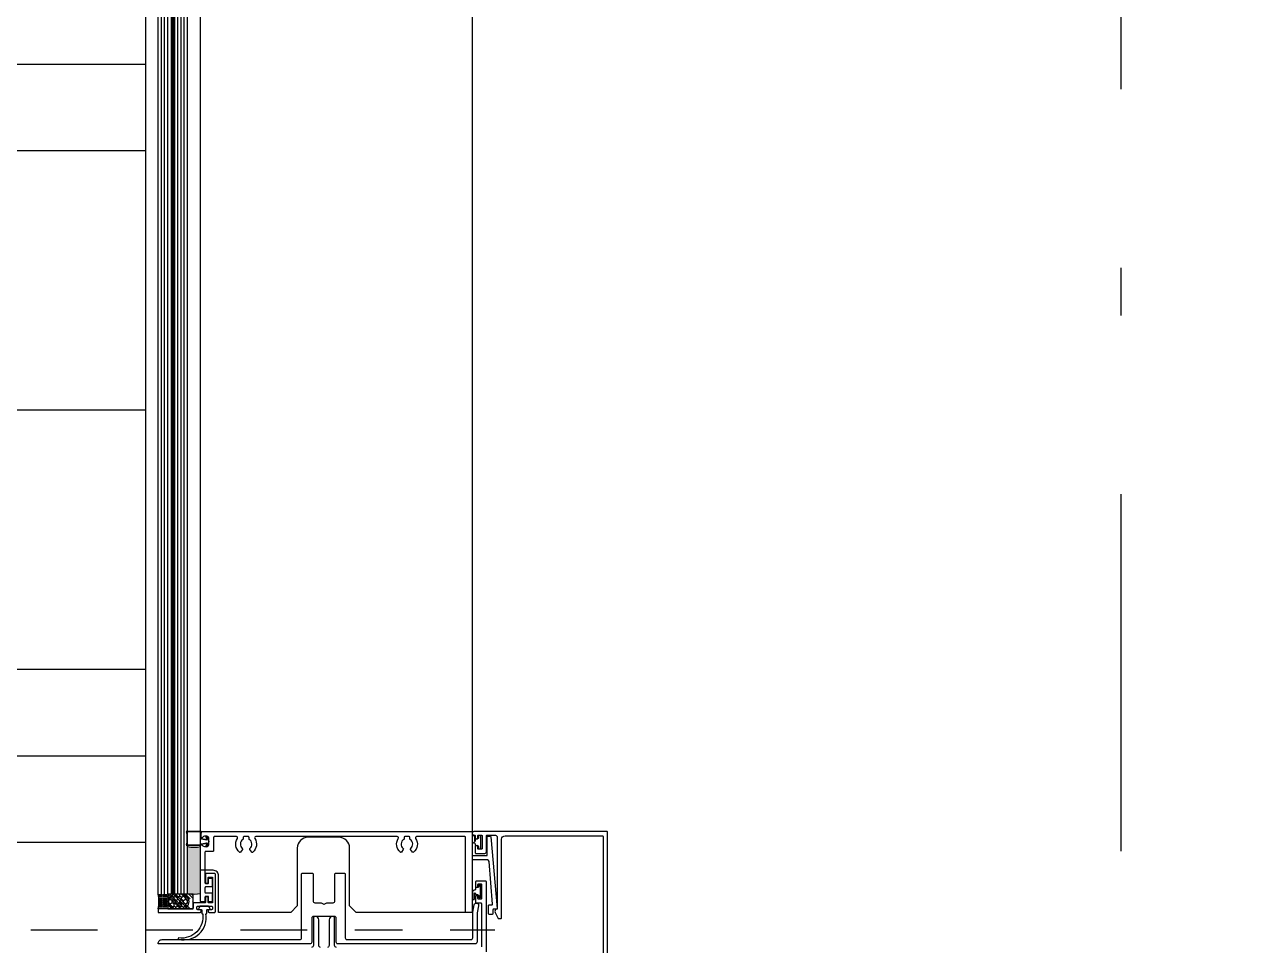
# Model space of a CAD drawing. Header units: millimetres. Extents: x -101 to 3415, y -52 to 1366.
# Drawn here: x 226.011 to 228.569, y 97.697 to 99.631 of the extents above; entities that cross this region are included whole.
import ezdxf

# ---------------------------------------------------------------- set-up
doc = ezdxf.new("R2010")
doc.units = ezdxf.units.MM
doc.linetypes.add('CENTER3', pattern=[0.28, 0.14, -0.05, 0.04, -0.05])
doc.linetypes.add('DASHDOT2', pattern=[0.5, 0.25, -0.125, 0, -0.125])
doc.layers.add('00_ARQ', color=8, linetype='Continuous')
pattern_1 = [(180, (359.6271208, 111.3325379), (-0.0003629754005, 0.000725950801), [0, -0.000725950801])]
pattern_2 = [(180, (359.6271208, 111.3325379), (-0.0003629754005, 0.000725950801), [0, -0.000725950801])]

msp = doc.modelspace()

# ---------------------------------------------------------------- hatches: boundary and pattern name
at = {"layer": '00_ARQ'}
h = msp.add_hatch(dxfattribs=at)
h.set_pattern_fill('PLASTI', color=9, scale=0.228646)
h.set_pattern_definition([(0, (-3488.3955, -6.6233), (0, 1.4519016), []), (0, (-3488.3955, -6.4419), (0, 1.4519016), []), (0, (-3488.3955, -6.2604), (0, 1.4519016), []), (0, (-3488.3955, -5.7159), (0, 1.4519016), [])])
edge = h.paths.add_edge_path()
edge.add_line((226.2649, 169.1231), (226.2649, 80.5374))
edge.add_line((226.2649, 80.5374), (213.9179, 80.5374))
edge.add_line((213.9179, 80.5374), (213.9179, 179.9984))
edge.add_line((213.9179, 179.9984), (255.187, 179.9984))
edge.add_line((255.187, 179.9984), (255.187, 163.5359))
edge.add_line((255.187, 163.5359), (242.2388, 163.5359))
edge.add_line((242.2388, 163.5359), (242.2388, 175.334))
edge.add_line((242.2388, 175.334), (234.0075, 175.334))
edge.add_line((234.0075, 175.334), (234.0075, 163.5359))
edge.add_line((234.0075, 163.5359), (227.2349, 163.5359))
edge.add_line((227.2349, 163.5359), (227.2349, 163.7409))
edge.add_line((227.2349, 163.7409), (226.9508, 163.7409))
edge.add_line((226.9508, 163.7409), (226.9508, 169.1157))
edge.add_line((226.9508, 169.1157), (227.0024, 169.1157))
edge.add_arc((227.0024, 169.1112), 0.00457, 38.4506, 90, ccw=False)
edge.add_line((227.006, 169.114), (227.1182, 168.91))
edge.add_arc((227.1213, 168.9117), 0.00343, 208.8256, 279.625)
edge.add_line((227.1218, 168.9083), (227.1886, 168.9083))
edge.add_line((227.1886, 168.9083), (227.1886, 168.9156))
edge.add_line((227.1886, 168.9156), (227.1254, 168.9156))
edge.add_arc((227.1254, 168.9202), 0.00457, 218.4506, 270, ccw=False)
edge.add_line((227.1218, 168.9173), (227.0095, 169.1213))
edge.add_arc((227.0065, 169.1197), 0.00343, 28.8256, 99.625)
edge.add_line((227.0059, 169.1231), (226.2649, 169.1231))
h = msp.add_hatch(dxfattribs=at)
h.set_pattern_fill('DOTS', color=9, scale=0.000457292, style=0)
h.set_pattern_definition(pattern_1)
edge = h.paths.add_edge_path()
edge.add_ellipse((226.3673, 97.9746), major_axis=(-0.0501, 0.0501), ratio=1, start_angle=123.6723, end_angle=146.0075, ccw=False)
edge.add_line((226.3534, 97.9051), (226.3534, 97.8068))
edge.add_ellipse((226.3673, 97.8763), major_axis=(-0.0501, 0.0501), ratio=1, start_angle=123.6723, end_angle=146.0075)
edge.add_line((226.3808, 97.8067), (226.3808, 97.9051))
h = msp.add_hatch(dxfattribs=at)
h.set_pattern_fill('DOTS', color=9, scale=0.000457292, style=0)
h.set_pattern_definition(pattern_2)
edge = h.paths.add_edge_path()
edge.add_ellipse((226.3673, 97.9746), major_axis=(-0.0501, 0.0501), ratio=1, start_angle=123.6723, end_angle=146.0075, ccw=False)
edge.add_line((226.3534, 97.9051), (226.3534, 97.8068))
edge.add_ellipse((226.3673, 97.8763), major_axis=(-0.0501, 0.0501), ratio=1, start_angle=123.6723, end_angle=146.0075)
edge.add_line((226.3808, 97.8067), (226.3808, 97.9051))
h = msp.add_hatch(dxfattribs=at)
h.set_pattern_fill('DOTS', color=9, scale=0.000457292, style=0)
h.set_pattern_definition(pattern_1)
edge = h.paths.add_edge_path()
edge.add_line((226.2917, 97.7744), (226.312, 97.7744))
edge.add_line((226.312, 97.7744), (226.3121, 97.8052))
edge.add_line((226.3121, 97.8052), (226.2916, 97.8052))
edge.add_ellipse((226.2277, 97.7896), major_axis=(-0.0465, 0.0465), ratio=1, start_angle=211.5923, end_angle=238.7472, ccw=False)
h = msp.add_hatch(dxfattribs=at)
h.set_pattern_fill('DOTS', color=9, scale=0.000457292, style=0)
h.set_pattern_definition(pattern_2)
edge = h.paths.add_edge_path()
edge.add_line((226.2917, 97.7744), (226.312, 97.7744))
edge.add_line((226.312, 97.7744), (226.3121, 97.8052))
edge.add_line((226.3121, 97.8052), (226.2916, 97.8052))
edge.add_ellipse((226.2277, 97.7896), major_axis=(-0.0465, 0.0465), ratio=1, start_angle=211.5923, end_angle=238.7472, ccw=False)
h = msp.add_hatch(dxfattribs=at)
h.set_pattern_fill('CALZAS', color=9, scale=0.123451, style=0)
h.set_pattern_definition([(135, (366.214193, 91.697647), (0.016629262, 0.016629262), [0.12345054, -0.030862635, 0.06172527, -0.030862635]), (135, (366.216271, 91.699726), (0.016629262, 0.016629262), [0.154313174, -0.030862635, 0.030862635, -0.030862635]), (135, (366.21835, 91.701805), (0.016629262, 0.016629262), [0.092587904, -0.007715659, 0.015431317, -0.007715659]), (135, (366.221924, 91.705378), (0.016629262, 0.016629262), [0.24690108, -0.00771566]), (135, (366.224586, 91.70804), (0.016629262, 0.016629262), [0.0617252695, -0.0012345054, 0, -0.0012345054, 0, -0.0012345054])])
h.paths.add_polyline_path([(226.3652, 97.8052), (226.3121, 97.8052), (226.312, 97.7744), (226.3652, 97.7744)])
h = msp.add_hatch(dxfattribs=at)
h.set_pattern_fill('CALZAS', color=9, scale=0.123451, style=0)
h.set_pattern_definition([(135, (366.214193, 91.697647), (0.016629262, 0.016629262), [0.12345054, -0.030862635, 0.06172527, -0.030862635]), (135, (366.216271, 91.699726), (0.016629262, 0.016629262), [0.154313174, -0.030862635, 0.030862635, -0.030862635]), (135, (366.21835, 91.701805), (0.016629262, 0.016629262), [0.092587904, -0.007715659, 0.015431317, -0.007715659]), (135, (366.221924, 91.705378), (0.016629262, 0.016629262), [0.24690108, -0.00771566]), (135, (366.224586, 91.70804), (0.016629262, 0.016629262), [0.0617252695, -0.0012345054, 0, -0.0012345054, 0, -0.0012345054])])
h.paths.add_polyline_path([(226.3652, 97.8052), (226.3121, 97.8052), (226.312, 97.7744), (226.3652, 97.7744)])
h = msp.add_hatch(dxfattribs=at)
h.set_pattern_fill('HONEY', color=9, scale=0.001458, angle=90, style=0)
h.set_pattern_definition([(90, (380.9588537, 112.2520084), (0.0040091729, 0.00694409282), [0.0046293952, -0.00925879043]), (330, (380.9588537, 112.2520084), (0.00400917434, -0.00694409199), [0.0046293952, -0.00925879043]), (30, (380.9588537, 112.2520084), (0.00801834724, 8.3e-10), [-0.00925879043, 0.0046293952])])
edge = h.paths.add_edge_path()
edge.add_line((226.3414, 97.8052), (226.329, 97.8052))
edge.add_arc((226.329, 97.7898), 0.0154, 90, 270)
edge.add_line((226.329, 97.7744), (226.3414, 97.7744))
edge.add_arc((226.3414, 97.7898), 0.0154, 270, 450)
h = msp.add_hatch(dxfattribs=at)
h.set_pattern_fill('HONEY', color=9, scale=0.001458, angle=90, style=0)
h.set_pattern_definition([(90, (380.9588537, 112.2520084), (0.0040091729, 0.00694409282), [0.0046293952, -0.00925879043]), (330, (380.9588537, 112.2520084), (0.00400917434, -0.00694409199), [0.0046293952, -0.00925879043]), (30, (380.9588537, 112.2520084), (0.00801834724, 8.3e-10), [-0.00925879043, 0.0046293952])])
edge = h.paths.add_edge_path()
edge.add_line((226.3414, 97.8052), (226.329, 97.8052))
edge.add_arc((226.329, 97.7898), 0.0154, 90, 270)
edge.add_line((226.329, 97.7744), (226.3414, 97.7744))
edge.add_arc((226.3414, 97.7898), 0.0154, 270, 450)

# ---------------------------------------------------------------- linework, layer by layer
at = {"layer": '00_ARQ', "color": 9, "linetype": 'DASHDOT2', "ltscale": 3}
msp.add_line((228.3141, 38.6952), (228.3141, 195.7659), dxfattribs=at)
at = {"layer": '00_ARQ', "color": 9}
for points in [[(226.3808, 94.7689), (226.3808, 94.793, 0.414214), (226.3791, 94.7947, 0), (226.2666, 94.7947, 0.414214), (226.2649, 94.793)], [(226.9508, 111.1367), (226.9509, 97.767), (226.7075, 97.767), (226.6937, 97.7807), (226.6937, 97.9019, 0.414214), (226.6709, 97.9248), (226.6066, 97.9248, 0.414214), (226.5837, 97.9019), (226.5837, 97.7807), (226.57, 97.767), (226.4187, 97.767), (226.4187, 97.8438, 0.414214), (226.4072, 97.8553), (226.3808, 97.8553), (226.3808, 111.1367)], [(227.235, 97.5533), (227.235, 97.9356, 0.414214), (227.2336, 97.937), (226.9546, 97.937, 0.885714), (226.9546, 97.9289), (226.9564, 97.9289, -0.414214), (226.9576, 97.9277), (226.9576, 97.9236, 0.339454), (226.9586, 97.9223), (226.9611, 97.9216), (226.9611, 97.9216, 0.493145), (226.9628, 97.9229), (226.9628, 97.9277, -0.414214), (226.964, 97.9289), (226.9707, 97.9289, -0.414214), (226.9719, 97.9277), (226.9719, 97.901, -0.414214), (226.9707, 97.8998), (226.964, 97.8998, -0.414214), (226.9628, 97.901), (226.9628, 97.9057, 0.493145), (226.9611, 97.9071), (226.9586, 97.9064, 0.339454), (226.9576, 97.9051), (226.9576, 97.8998), (226.9576, 97.8919, 0.414214), (226.9588, 97.8907), (226.9774, 97.8907, 0.414214), (226.981, 97.8943), (226.981, 97.9277, -0.414214), (226.9821, 97.9289), (226.9999, 97.9289, -0.414214), (227.0035, 97.9252), (227.0035, 97.7748, -0.339454), (227.0025, 97.7735), (227.0021, 97.7734, 0.476993), (226.9992, 97.7669), (227.005, 97.7554, -0.048406), (227.0053, 97.7548, 0.334993), (227.0066, 97.7538), (227.0113, 97.7538, 0.414214), (227.0127, 97.7551), (227.0127, 97.9205, -0.414214), (227.02, 97.9278), (227.2244, 97.9278, -0.414214), (227.2258, 97.9264), (227.2258, 97.5533, 1)], [(226.2917, 97.7008), (226.2917, 97.7016, -0.414214), (226.2999, 97.7098), (226.5892, 97.7098, 0.414214), (226.5929, 97.7135), (226.5929, 97.8476, -0.414214), (226.5942, 97.849), (226.6157, 97.849, -0.414214), (226.617, 97.8476), (226.617, 97.7909, 0.414214), (226.6207, 97.7873), (226.6334, 97.7873, -0.131652), (226.634, 97.7871), (226.6393, 97.784, 0.267949), (226.6405, 97.784), (226.6459, 97.7871, -0.131652), (226.6465, 97.7873), (226.6592, 97.7873, 0.414214), (226.6628, 97.7909), (226.6628, 97.8476, -0.414214), (226.6642, 97.849), (226.6832, 97.849, -0.414214), (226.6846, 97.8476), (226.6846, 97.7135, 0.414214), (226.6882, 97.7098), (226.9487, 97.7098, 0.414214), (226.9523, 97.7135), (226.9523, 97.7669, -0.046172), (226.9524, 97.7676), (226.9552, 97.7826, -1.01358), (226.9645, 97.7808), (226.9615, 97.7657, 0.048972), (226.9614, 97.765), (226.9614, 97.7048, -0.414214), (226.9574, 97.7008), (226.6693, 97.7008, -0.414214), (226.6657, 97.7044), (226.6657, 97.7546, 0.414214), (226.6621, 97.7583), (226.6178, 97.7583, 0.414214), (226.6141, 97.7546), (226.6141, 97.7044, -0.414214), (226.6105, 97.7008), (226.2917, 97.7008)], [(226.2917, 97.7744), (226.2917, 97.767), (226.3798, 97.767, 0.414214), (226.3821, 97.7693), (226.3821, 97.7702, 0.414214), (226.3798, 97.7725), (226.3752, 97.7725, -0.414214), (226.3729, 97.7748), (226.3729, 97.7776, -0.414214), (226.3752, 97.7798), (226.4036, 97.7798, -0.414214), (226.4059, 97.7776), (226.4059, 97.7748, -0.414214), (226.4036, 97.7725), (226.399, 97.7725, 0.414214), (226.3967, 97.7702), (226.3967, 97.7693, 0.414214), (226.399, 97.767), (226.4104, 97.767, 0.414214), (226.4118, 97.7684), (226.4118, 97.847, 0.414214), (226.4104, 97.8484), (226.3927, 97.8484, 0.414214), (226.3913, 97.847), (226.3913, 97.8297, 0.414214), (226.3927, 97.8284), (226.3954, 97.8284, 0.414214), (226.3968, 97.8297), (226.3968, 97.8398, -0.414214), (226.3982, 97.8412), (226.4045, 97.8412, -0.414214), (226.4059, 97.8398), (226.4059, 97.7881, -0.414214), (226.4045, 97.7867), (226.3982, 97.7867, -0.414214), (226.3968, 97.7881), (226.3968, 97.7981, 0.414214), (226.3954, 97.7995), (226.3927, 97.7995, 0.414214), (226.3913, 97.7981), (226.3913, 97.7885, -0.414214), (226.39, 97.7872), (226.3675, 97.7872, 0.414214), (226.3652, 97.7849), (226.3652, 97.7766, -0.414214), (226.3629, 97.7744), (226.2917, 97.7744)], [(226.9813, 97.684), (226.9813, 97.8308, 0.414214), (226.9799, 97.8322), (226.9593, 97.8322, 0.414214), (226.9579, 97.8308), (226.9579, 97.8213, 0.414214), (226.9593, 97.82), (226.9619, 97.82, 0.414214), (226.9632, 97.8213), (226.9632, 97.8258, -0.414214), (226.9646, 97.8272), (226.9691, 97.8272, -0.414214), (226.9705, 97.8258), (226.9705, 97.7959, -0.414214), (226.9691, 97.7945), (226.9646, 97.7945, -0.414214), (226.9632, 97.7959), (226.9632, 97.8003, 0.414214), (226.9619, 97.8017), (226.9593, 97.8017, 0.414214), (226.9579, 97.8003), (226.9579, 97.7886, 0.414214), (226.9593, 97.7873), (226.969, 97.7873, -0.414214), (226.9703, 97.7859), (226.9703, 97.6949, -0.414214)], [(226.6328, 97.6935, -0.414214), (226.6291, 97.6971), (226.6291, 97.751, 0.414214), (226.6219, 97.7583), (226.6212, 97.7583, 0.414214), (226.6176, 97.7547), (226.6176, 97.6971, -0.414214), (226.614, 97.6935)], [(226.6659, 97.6935, -0.414214), (226.6623, 97.6971), (226.6623, 97.7547, 0.414214), (226.6587, 97.7583), (226.6579, 97.7583, 0.414214), (226.6507, 97.751), (226.6507, 97.6971, -0.414214), (226.6471, 97.6935)]]:
    msp.add_lwpolyline(points, format="xyb", dxfattribs=at)
for points in [[(226.2649, 169.1231), (226.2649, 80.5374), (213.9179, 80.5374), (213.9179, 179.9984)], [(226.2916, 97.8052), (226.2916, 111.1367), (226.319, 111.1367), (226.319, 97.8052)], [(226.2984, 97.8052), (226.2984, 111.1367)], [(226.3053, 97.8052), (226.3053, 111.1367)], [(226.3121, 97.8052), (226.3121, 111.1367)], [(226.3534, 97.8052), (226.3534, 111.1367), (226.3259, 111.1367), (226.3259, 97.8052)], [(226.3328, 97.8052), (226.3328, 111.1367)], [(226.3397, 97.8052), (226.3397, 111.1367)], [(226.3465, 97.8052), (226.3465, 111.1367)]]:
    msp.add_lwpolyline(points, dxfattribs=at)
at = {"layer": '00_ARQ', "color": 9, "const_width": 0.00457}
msp.add_lwpolyline([(226.3225, 97.8052), (226.3225, 111.1367)], dxfattribs=at)
at = {"layer": '00_ARQ', "color": 9}
for points in [[(226.3828, 97.9105), (226.3929, 97.9125, -0.554492), (226.3936, 97.9118), (226.3923, 97.9069, 1), (226.3956, 97.906), (226.3983, 97.916), (226.3956, 97.926, 1), (226.3923, 97.9251), (226.3936, 97.9202, -0.554492), (226.3929, 97.9195), (226.3828, 97.9215, -0.357068), (226.3814, 97.9232), (226.3814, 97.9288), (226.3823, 97.9369), (226.3506, 97.9369), (226.3524, 97.9288), (226.3524, 97.916), (226.3506, 97.9079), (226.3814, 97.9079), (226.3814, 97.9088, -0.357068)], [(226.3828, 97.9105), (226.3929, 97.9125, -0.554492), (226.3936, 97.9118), (226.3923, 97.9069, 1), (226.3956, 97.906), (226.3983, 97.916), (226.3956, 97.926, 1), (226.3923, 97.9251), (226.3936, 97.9202, -0.554492), (226.3929, 97.9195), (226.3828, 97.9215, -0.357068), (226.3814, 97.9232), (226.3814, 97.9288), (226.3823, 97.9369), (226.3506, 97.9369), (226.3524, 97.9288), (226.3524, 97.916), (226.3506, 97.9079), (226.3814, 97.9079), (226.3814, 97.9088, -0.357068)], [(226.3823, 97.9369), (226.3814, 97.9288), (226.3814, 97.9232, 0.357068), (226.3828, 97.9215), (226.3929, 97.9195, 0.554492), (226.3936, 97.9202), (226.3923, 97.9251, -1), (226.3956, 97.926), (226.3983, 97.916), (226.3956, 97.906, -1), (226.3923, 97.9069), (226.3936, 97.9118, 0.554492), (226.3929, 97.9125), (226.3828, 97.9105, 0.357068), (226.3814, 97.9088), (226.3814, 97.9079), (226.3524, 97.9079), (226.3524, 97.916), (226.3524, 97.916), (226.3524, 97.9288), (226.3524, 97.9288), (226.3524, 97.9369)], [(226.3823, 97.9369), (226.3814, 97.9288), (226.3814, 97.9232, 0.357068), (226.3828, 97.9215), (226.3929, 97.9195, 0.554492), (226.3936, 97.9202), (226.3923, 97.9251, -1), (226.3956, 97.926), (226.3983, 97.916), (226.3956, 97.906, -1), (226.3923, 97.9069), (226.3936, 97.9118, 0.554492), (226.3929, 97.9125), (226.3828, 97.9105, 0.357068), (226.3814, 97.9088), (226.3814, 97.9079), (226.3524, 97.9079), (226.3524, 97.916), (226.3524, 97.916), (226.3524, 97.9288), (226.3524, 97.9288), (226.3524, 97.9369)], [(226.3808, 97.9251), (226.3808, 97.9346, -0.414214), (226.3831, 97.9369), (226.9495, 97.9369, -0.414214), (226.9509, 97.9355), (226.9509, 97.8878, 0.414214), (226.9525, 97.8862), (226.9814, 97.8862, 0.414214), (226.9826, 97.8873), (226.9826, 97.9258, -0.414214), (226.9837, 97.927), (226.9887, 97.927, -0.388119), (226.9899, 97.9259), (227.0035, 97.7749, -0.440799), (227.0023, 97.7736), (226.9959, 97.7736, 0.414214), (226.9945, 97.7723), (226.9945, 97.7642, -0.414214), (226.9932, 97.7628), (226.9869, 97.7628, -0.414214), (226.9855, 97.7642), (226.9855, 97.7813, -0.414214), (226.9869, 97.7827), (226.9922, 97.7827, 0.436505), (226.9936, 97.7842), (226.9868, 97.8738, 0.392268), (226.9832, 97.8771), (226.9525, 97.8771, 0.414214), (226.9509, 97.8755), (226.9509, 97.7684, -0.414214), (226.9495, 97.767), (226.9386, 97.767, -0.414214), (226.9372, 97.7684), (226.9372, 97.9246, 0.414214), (226.9359, 97.926), (226.8344, 97.926, 0.597049), (226.8324, 97.9222, -0.385613), (226.8279, 97.8932, -0.434031), (226.8259, 97.8935), (226.8219, 97.8992, -0.384687), (226.8221, 97.901, 0.496295), (226.8208, 97.9203, -0.251973), (226.8202, 97.9214), (226.8202, 97.9246, 0.414214), (226.8189, 97.926), (226.8095, 97.926, 0.414214), (226.8081, 97.9246), (226.8081, 97.9214, -0.251974), (226.8075, 97.9203, 0.496289), (226.8062, 97.901, -0.384737), (226.8064, 97.8992), (226.8024, 97.8935, -0.433937), (226.8004, 97.8932, -0.38562), (226.7959, 97.9222, 0.597036), (226.7939, 97.926), (226.4967, 97.926, 0.597066), (226.4947, 97.9222, -0.385613), (226.4902, 97.8932, -0.434031), (226.4882, 97.8935), (226.4841, 97.8992, -0.384687), (226.4844, 97.901, 0.496295), (226.4831, 97.9203, -0.251973), (226.4825, 97.9214), (226.4825, 97.9246, 0.414214), (226.4811, 97.926), (226.4717, 97.926, 0.414214), (226.4703, 97.9246), (226.4703, 97.9214, -0.251974), (226.4697, 97.9203, 0.496289), (226.4684, 97.901, -0.384737), (226.4687, 97.8992), (226.4646, 97.8935, -0.433937), (226.4626, 97.8932, -0.38562), (226.4581, 97.9222, 0.597055), (226.4561, 97.926), (226.4096, 97.926), (226.4096, 97.926, 0.414214), (226.4082, 97.9246), (226.4082, 97.8965, -0.414214), (226.4069, 97.8951), (226.3913, 97.8951, 0.414214), (226.39, 97.8937), (226.39, 97.8289, 0.414214), (226.3913, 97.8276), (226.3963, 97.8276, 0.414214), (226.3977, 97.8289), (226.3977, 97.8376, -0.414214), (226.3991, 97.839), (226.4036, 97.839, -0.414214), (226.405, 97.8376), (226.405, 97.8217, -0.414214), (226.4036, 97.8203), (226.3913, 97.8203, 0.414214), (226.39, 97.819), (226.39, 97.809, 0.414214), (226.3913, 97.8077), (226.4036, 97.8077, -0.414214), (226.405, 97.8063), (226.405, 97.7904, -0.414214), (226.4036, 97.789), (226.3991, 97.789, -0.414214), (226.3977, 97.7904), (226.3977, 97.7991, 0.414214), (226.3963, 97.8004), (226.3913, 97.8004, 0.414214), (226.39, 97.7991), (226.39, 97.7904, -0.414214), (226.3886, 97.789), (226.3822, 97.789, -0.414214), (226.3808, 97.7904), (226.3808, 97.9069, -0.669376), (226.3838, 97.9082, 0.199773), (226.3912, 97.9051), (226.3924, 97.9051, 0.414214), (226.3983, 97.9109), (226.3983, 97.9211, 0.414214), (226.3924, 97.9269), (226.3912, 97.9269, 0.199773), (226.3838, 97.9238, -0.669376)], [(226.9556, 97.9159, 0.591036), (226.958, 97.9193), (226.958, 97.9205, -0.414214), (226.9592, 97.9216), (226.962, 97.9216, 0.414214), (226.9652, 97.9248), (226.9652, 97.9277, -0.414214), (226.9663, 97.9288), (226.9676, 97.9288, -0.414214), (226.9688, 97.9277), (226.9688, 97.9008, -0.414214), (226.9676, 97.8996), (226.9663, 97.8996, -0.414214), (226.9652, 97.9008), (226.9652, 97.9036, 0.414214), (226.962, 97.9068), (226.9592, 97.9068, -0.414214), (226.958, 97.908), (226.958, 97.91, 0.278716), (226.9568, 97.912, -0.414339), (226.9516, 97.9172), (226.9516, 97.9273, -0.556465), (226.9556, 97.9272)], [(226.9556, 97.9159, 0.591036), (226.958, 97.9193), (226.958, 97.9205, -0.414214), (226.9592, 97.9216), (226.962, 97.9216, 0.414214), (226.9652, 97.9248), (226.9652, 97.9277, -0.414214), (226.9663, 97.9288), (226.9676, 97.9288, -0.414214), (226.9688, 97.9277), (226.9688, 97.9008, -0.414214), (226.9676, 97.8996), (226.9663, 97.8996, -0.414214), (226.9652, 97.9008), (226.9652, 97.9036, 0.414214), (226.962, 97.9068), (226.9592, 97.9068, -0.414214), (226.958, 97.908), (226.958, 97.91, 0.278716), (226.9568, 97.912, -0.414339), (226.9516, 97.9172), (226.9516, 97.9273, -0.556465), (226.9556, 97.9272)], [(226.9556, 97.8067, -1), (226.958, 97.8067), (226.958, 97.8055, 0.414214), (226.9592, 97.8043), (226.962, 97.8043, -0.414214), (226.9652, 97.8011), (226.9652, 97.7983, 0.414214), (226.9663, 97.7971), (226.9676, 97.7971, 0.414214), (226.9688, 97.7983), (226.9688, 97.8252, 0.414214), (226.9676, 97.8263), (226.9663, 97.8263, 0.414214), (226.9652, 97.8252), (226.9652, 97.8223, -0.414214), (226.962, 97.8191), (226.9592, 97.8191, 0.414214), (226.958, 97.818), (226.958, 97.816, -0.278716), (226.9568, 97.8139, 0.414339), (226.9516, 97.8087), (226.9516, 97.7957, 1), (226.9556, 97.7957)], [(226.9556, 97.8067, -1), (226.958, 97.8067), (226.958, 97.8055, 0.414214), (226.9592, 97.8043), (226.962, 97.8043, -0.414214), (226.9652, 97.8011), (226.9652, 97.7983, 0.414214), (226.9663, 97.7971), (226.9676, 97.7971, 0.414214), (226.9688, 97.7983), (226.9688, 97.8252, 0.414214), (226.9676, 97.8263), (226.9663, 97.8263, 0.414214), (226.9652, 97.8252), (226.9652, 97.8223, -0.414214), (226.962, 97.8191), (226.9592, 97.8191, 0.414214), (226.958, 97.818), (226.958, 97.816, -0.278716), (226.9568, 97.8139, 0.414339), (226.9516, 97.8087), (226.9516, 97.7957, 1), (226.9556, 97.7957)], [(226.3414, 97.8052), (226.329, 97.8052, 1), (226.329, 97.7744), (226.3414, 97.7744, 1)], [(226.3414, 97.8052), (226.329, 97.8052, 1), (226.329, 97.7744), (226.3414, 97.7744, 1)], [(226.3831, 97.7718), (226.3831, 97.7652, 0.414214), (226.3841, 97.7642), (226.3852, 97.7642, -0.500693), (226.335, 97.7133, 1.012767), (226.3351, 97.7106, 0.543944), (226.3918, 97.7642), (226.3929, 97.7642, 0.414214), (226.3939, 97.7652), (226.3939, 97.7718, -0.414214), (226.395, 97.7729), (226.4, 97.7729, 0.57735), (226.4009, 97.7744), (226.3981, 97.7793, 0.267949), (226.3972, 97.7798), (226.3798, 97.7798, 0.267949), (226.3789, 97.7793), (226.3761, 97.7744, 0.57735), (226.377, 97.7729), (226.382, 97.7729, -0.414214)]]:
    msp.add_lwpolyline(points, format="xyb", close=True, dxfattribs=at)
msp.add_lwpolyline([(226.3652, 97.8052), (226.3121, 97.8052), (226.312, 97.7744), (226.3652, 97.7744)], close=True, dxfattribs=at)
msp.add_lwpolyline([(226.3652, 97.8052), (226.3121, 97.8052), (226.312, 97.7744), (226.3652, 97.7744)], close=True, dxfattribs=at)
at = {"layer": '00_ARQ', "color": 9, "linetype": 'CENTER3'}
msp.add_lwpolyline([(223.8245, 97.7303), (226.9989, 97.7303)], dxfattribs=at)
at = {"layer": '00_ARQ', "color": 9}
for centre, radius, start, end in [((226.3673, 97.9746), 0.0708, 258.6723, 281.0075), ((226.3673, 97.9746), 0.0708, 258.6723, 281.0075), ((226.2277, 97.7896), 0.0657, 346.5923, 13.7472), ((226.2277, 97.7896), 0.0657, 346.5923, 13.7472), ((226.3673, 97.8763), 0.0708, 258.6723, 281.0075), ((226.3673, 97.8763), 0.0708, 258.6723, 281.0075)]:
    msp.add_arc(centre, radius, start, end, dxfattribs=at)

doc.saveas('drawing.dxf')
